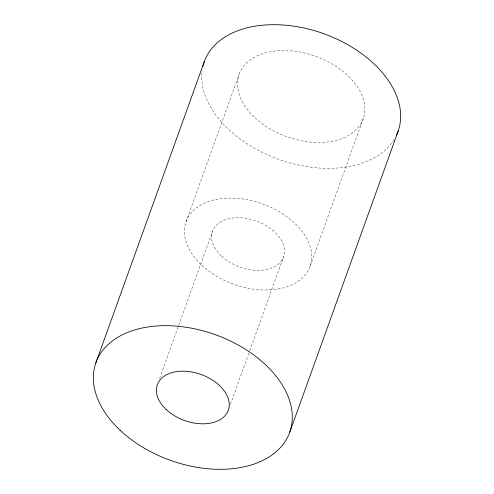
<?xml version="1.0" encoding="UTF-8"?>
<svg xmlns="http://www.w3.org/2000/svg" width="494" height="494" viewBox="0 0 494 494"><rect width="100%" height="100%" fill="white"/><g stroke="black" fill="none" stroke-linecap="round" stroke-linejoin="round"><path stroke-width="0.37" stroke-dasharray="2.47 1.85" d="M185.979 221.973L239.096 74.427M159.618 378.342L212.519 231.408M230.445 404.345L249.47 351.506M249.729 350.783L283.605 256.689M310.146 266.124L363.269 118.579M394.107 139.555A102.962 66.733 19.8 0 1 278.641 159.315A102.962 66.733 19.8 0 1 202.126 70.531M221.608 256.219A37.723 24.453 19.8 0 0 283 258.171A37.723 24.453 19.8 0 0 239.578 217.755A37.723 24.453 19.8 0 0 221.608 256.219M201.855 265.309A65.893 42.706 19.8 0 0 309.096 268.711A65.893 42.706 19.8 0 0 233.236 198.125A65.893 42.706 19.8 0 0 201.855 265.309M254.978 117.763A65.893 42.706 19.8 0 0 362.213 121.166A65.893 42.706 19.8 0 0 286.359 50.579A65.893 42.706 19.8 0 0 254.978 117.763"/><path stroke-width="0.74" d="M95.811 363.004L204.17 62.009M289.83 431.991L398.189 130.996M202.941 66.208A102.962 66.733 19.8 0 1 323.193 33.506A102.962 66.733 19.8 0 1 396.546 135.041M166.367 409.668A37.723 24.453 19.8 0 0 227.759 411.619A37.723 24.453 19.8 0 0 184.33 371.204A37.723 24.453 19.8 0 0 166.367 409.668M120.622 430.712A102.962 66.733 19.8 0 0 288.181 436.035A102.962 66.733 19.8 0 0 169.652 325.737A102.962 66.733 19.8 0 0 120.622 430.712"/></g></svg>
